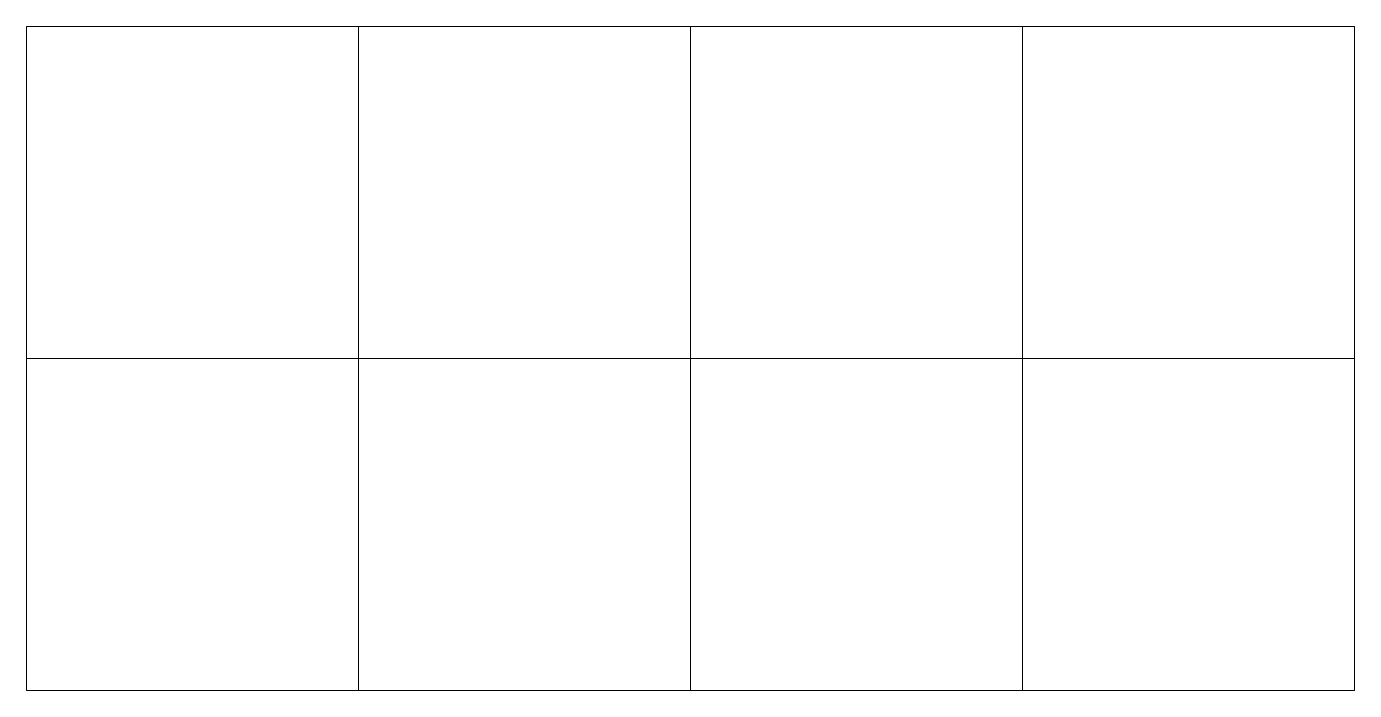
# Model space of a CAD drawing. Header units: metres. Extents: x 0 to 40, y 0 to 20.
import ezdxf

# ---------------------------------------------------------------- set-up
doc = ezdxf.new("R2010")
doc.units = ezdxf.units.M
doc.layers.add('TOP', color=1, linetype='Continuous', lineweight=0)

msp = doc.modelspace()

# ---------------------------------------------------------------- linework, layer by layer
at = {"layer": 'TOP'}
for p, q in [((0, 0), (0, 20)), ((0, 20), (40, 20)), ((10, 0), (10, 20)), ((20, 0), (20, 20)), ((30, 0), (30, 20)), ((40, 0), (40, 20)), ((0, 10), (40, 10)), ((0, 0), (40, 0))]:
    msp.add_line(p, q, dxfattribs=at)

doc.saveas('drawing.dxf')
